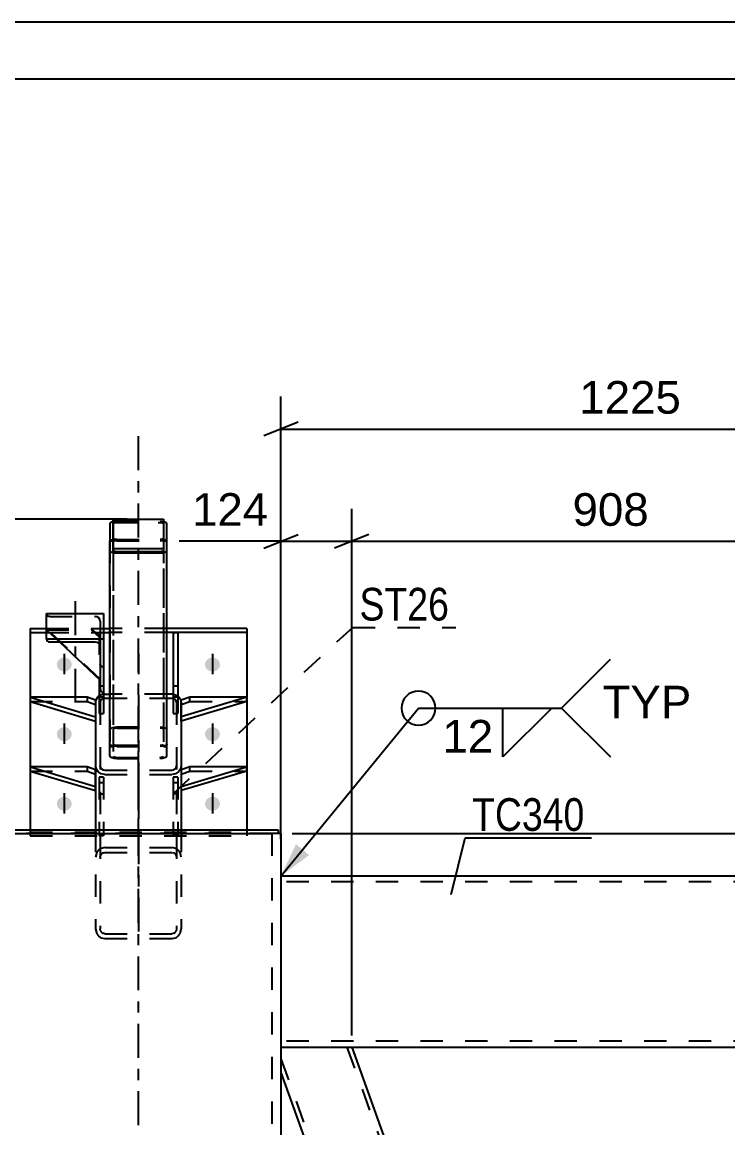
# Model space of a CAD drawing. Header units: millimetres. Extents: x -297 to 544, y -221 to 373.
# Drawn here: x -183 to -121.1, y 275.7 to 372.8 of the extents above; entities that cross this region are included whole.
import ezdxf

# ---------------------------------------------------------------- set-up
doc = ezdxf.new("R2010")
doc.units = ezdxf.units.MM
doc.linetypes.add('DXK_LINE_DOT2', pattern=[3.9198, 1.9599, -1.9599])
doc.linetypes.add('DXK_LINE_DOT3', pattern=[5.9187, 2.979, -0.9799, 0.9799, -0.9799])
doc.styles.add('Arial', font='ARIAL.TTF', dxfattribs={"height": 0.2})
doc.styles.add('Arial Narrow', font='ARIALN.TTF', dxfattribs={"height": 0.2})

# ---------------------------------------------------------------- blocks, each defined once
blk = doc.blocks.new('Unknown-284934218-1133')
at = {"color": 5, "linetype": 'Continuous'}
for p, q in [((544.317, 372.77), (-296.683, 372.77)), ((539.317, 367.77), (-291.683, 367.77))]:
    blk.add_line(p, q, dxfattribs=at)
blk = doc.blocks.new('Part-284934218-2011 - 1900')
at = {"color": 2, "linetype": 'Continuous'}
for p, q in [((-169.765, 319.212), (-169.765, 312.099)), ((-169.765, 319.212), (-169.365, 319.212)), ((-169.365, 319.212), (-169.365, 312.099)), ((-169.765, 312.099), (-169.365, 312.099))]:
    blk.add_line(p, q, dxfattribs=at)
at = {"color": 7, "linetype": 'DXK_LINE_DOT2'}
for p, q in [((-169.765, 314.514), (-169.365, 314.514)), ((-169.765, 313.552), (-169.365, 313.552))]:
    blk.add_line(p, q, dxfattribs=at)
blk = doc.blocks.new('Part-284934218-1947 - 1900')
at = {"color": 7, "linetype": 'DXK_LINE_DOT2'}
for p, q in [((-160.268, 282.834), (-160.315, 282.834)), ((-160.315, 282.834), (-154.103, 282.834)), ((-160.315, 282.834), (-160.315, 280.604)), ((-154.528, 282.834), (-131.778, 219.725)), ((-160.315, 281.784), (-134.861, 211.174)), ((-131.598, 220.225), (-131.991, 219.136)), ((-134.861, 211.174), (-134.845, 211.219))]:
    blk.add_line(p, q, dxfattribs=at)
at = {"color": 2, "linetype": 'Continuous'}
for p, q in [((-154.103, 282.834), (-131.565, 220.315)), ((-160.315, 280.604), (-135.073, 210.584)), ((-131.565, 220.315), (-131.991, 219.136)), ((-131.991, 219.136), (-135.073, 210.584))]:
    blk.add_line(p, q, dxfattribs=at)
blk = doc.blocks.new('Bolt-284934218-1987 - 1900')
at = {"linetype": 'Continuous'}
for points in [[(-179.315, 317.004), (-179.18, 316.991), (-179.051, 316.951), (-178.933, 316.887), (-178.832, 316.802), (-178.752, 316.698), (-178.697, 316.582), (-178.669, 316.457), (-178.669, 316.329), (-178.697, 316.204), (-178.752, 316.088), (-178.832, 315.984), (-178.933, 315.899), (-179.051, 315.835), (-179.18, 315.796), (-179.315, 315.782), (-179.45, 315.796), (-179.579, 315.835), (-179.697, 315.899), (-179.798, 315.984), (-179.878, 316.088), (-179.933, 316.204), (-179.961, 316.329), (-179.961, 316.457), (-179.933, 316.582), (-179.878, 316.698), (-179.798, 316.802), (-179.697, 316.887), (-179.579, 316.951), (-179.45, 316.991)], [(-166.315, 317.004), (-166.18, 316.991), (-166.051, 316.951), (-165.933, 316.887), (-165.832, 316.802), (-165.752, 316.698), (-165.697, 316.582), (-165.669, 316.457), (-165.669, 316.329), (-165.697, 316.204), (-165.752, 316.088), (-165.832, 315.984), (-165.933, 315.899), (-166.051, 315.835), (-166.18, 315.796), (-166.315, 315.782), (-166.45, 315.796), (-166.579, 315.835), (-166.697, 315.899), (-166.798, 315.984), (-166.878, 316.088), (-166.933, 316.204), (-166.961, 316.329), (-166.961, 316.457), (-166.933, 316.582), (-166.878, 316.698), (-166.798, 316.802), (-166.697, 316.887), (-166.579, 316.951), (-166.45, 316.991)], [(-179.315, 310.896), (-179.18, 310.883), (-179.051, 310.843), (-178.933, 310.779), (-178.832, 310.694), (-178.752, 310.59), (-178.697, 310.474), (-178.669, 310.349), (-178.669, 310.221), (-178.697, 310.096), (-178.752, 309.98), (-178.832, 309.876), (-178.933, 309.791), (-179.051, 309.727), (-179.18, 309.688), (-179.315, 309.674), (-179.45, 309.688), (-179.579, 309.727), (-179.697, 309.791), (-179.798, 309.876), (-179.878, 309.98), (-179.933, 310.096), (-179.961, 310.221), (-179.961, 310.349), (-179.933, 310.474), (-179.878, 310.59), (-179.798, 310.694), (-179.697, 310.779), (-179.579, 310.843), (-179.45, 310.883)], [(-166.315, 310.896), (-166.18, 310.883), (-166.051, 310.843), (-165.933, 310.779), (-165.832, 310.694), (-165.752, 310.59), (-165.697, 310.474), (-165.669, 310.349), (-165.669, 310.221), (-165.697, 310.096), (-165.752, 309.98), (-165.832, 309.876), (-165.933, 309.791), (-166.051, 309.727), (-166.18, 309.688), (-166.315, 309.674), (-166.45, 309.688), (-166.579, 309.727), (-166.697, 309.791), (-166.798, 309.876), (-166.878, 309.98), (-166.933, 310.096), (-166.961, 310.221), (-166.961, 310.349), (-166.933, 310.474), (-166.878, 310.59), (-166.798, 310.694), (-166.697, 310.779), (-166.579, 310.843), (-166.45, 310.883)], [(-179.315, 304.788), (-179.18, 304.775), (-179.051, 304.735), (-178.933, 304.671), (-178.832, 304.586), (-178.752, 304.482), (-178.697, 304.366), (-178.669, 304.241), (-178.669, 304.113), (-178.697, 303.988), (-178.752, 303.872), (-178.832, 303.768), (-178.933, 303.683), (-179.051, 303.619), (-179.18, 303.58), (-179.315, 303.566), (-179.45, 303.58), (-179.579, 303.619), (-179.697, 303.683), (-179.798, 303.768), (-179.878, 303.872), (-179.933, 303.988), (-179.961, 304.113), (-179.961, 304.241), (-179.933, 304.366), (-179.878, 304.482), (-179.798, 304.586), (-179.697, 304.671), (-179.579, 304.735), (-179.45, 304.775)], [(-166.315, 304.788), (-166.18, 304.775), (-166.051, 304.735), (-165.933, 304.671), (-165.832, 304.586), (-165.752, 304.482), (-165.697, 304.366), (-165.669, 304.241), (-165.669, 304.113), (-165.697, 303.988), (-165.752, 303.872), (-165.832, 303.768), (-165.933, 303.683), (-166.051, 303.619), (-166.18, 303.58), (-166.315, 303.566), (-166.45, 303.58), (-166.579, 303.619), (-166.697, 303.683), (-166.798, 303.768), (-166.878, 303.872), (-166.933, 303.988), (-166.961, 304.113), (-166.961, 304.241), (-166.933, 304.366), (-166.878, 304.482), (-166.798, 304.586), (-166.697, 304.671), (-166.579, 304.735), (-166.45, 304.775)]]:
    blk.add_hatch(color=1, dxfattribs=at).paths.add_polyline_path(points)
at = {"color": 1, "linetype": 'Continuous'}
for p, q in [((-179.315, 317.334), (-179.315, 315.538)), ((-166.315, 317.334), (-166.315, 315.538)), ((-179.315, 311.226), (-179.315, 309.43)), ((-166.315, 311.226), (-166.315, 309.43)), ((-179.315, 305.118), (-179.315, 303.322)), ((-166.315, 305.118), (-166.315, 303.322))]:
    blk.add_line(p, q, dxfattribs=at)
at = {"color": 1, "linetype": 'DXK_LINE_DOT2'}
for p, q in [((-172.815, 317.334), (-172.815, 315.538)), ((-172.815, 305.118), (-172.815, 303.322))]:
    blk.add_line(p, q, dxfattribs=at)
blk = doc.blocks.new('Part-284934218-1999 - 1900')
at = {"color": 2, "linetype": 'Continuous'}
for p, q in [((-177.315, 313.527), (-182.315, 313.527)), ((-182.315, 313.527), (-176.565, 311.817)), ((-182.315, 313.527), (-182.315, 313.151)), ((-176.565, 313.27), (-177.315, 313.527)), ((-182.315, 313.151), (-176.565, 311.441)), ((-176.565, 313.27), (-176.565, 311.441))]:
    blk.add_line(p, q, dxfattribs=at)
at = {"color": 7, "linetype": 'DXK_LINE_DOT2'}
for p, q in [((-177.315, 313.527), (-177.315, 313.151)), ((-182.315, 313.151), (-177.315, 313.151)), ((-177.315, 313.151), (-176.565, 312.895))]:
    blk.add_line(p, q, dxfattribs=at)
blk = doc.blocks.new('Part-284934218-2000 - 1900')
at = {"color": 2, "linetype": 'Continuous'}
for p, q in [((-177.315, 307.419), (-182.315, 307.419)), ((-182.315, 307.419), (-176.565, 305.709)), ((-182.315, 307.419), (-182.315, 307.043)), ((-182.315, 307.043), (-176.565, 305.333)), ((-176.565, 307.163), (-177.315, 307.419))]:
    blk.add_line(p, q, dxfattribs=at)
at = {"color": 7, "linetype": 'DXK_LINE_DOT2'}
for p, q in [((-182.315, 307.043), (-177.315, 307.043)), ((-177.315, 307.419), (-177.315, 307.043)), ((-177.315, 307.043), (-176.565, 306.787)), ((-176.565, 305.333), (-176.565, 307.163))]:
    blk.add_line(p, q, dxfattribs=at)
blk = doc.blocks.new('Part-284934218-2001 - 1900')
at = {"color": 2, "linetype": 'Continuous'}
for p, q in [((-168.315, 313.527), (-169.065, 313.27)), ((-163.315, 313.527), (-169.065, 311.817)), ((-163.315, 313.527), (-168.315, 313.527)), ((-163.315, 313.151), (-163.315, 313.527)), ((-169.065, 311.441), (-169.065, 313.27)), ((-163.315, 313.151), (-169.065, 311.441))]:
    blk.add_line(p, q, dxfattribs=at)
at = {"color": 7, "linetype": 'DXK_LINE_DOT2'}
for p, q in [((-168.315, 313.151), (-168.315, 313.527)), ((-169.065, 312.895), (-168.315, 313.151)), ((-168.315, 313.151), (-163.315, 313.151))]:
    blk.add_line(p, q, dxfattribs=at)
blk = doc.blocks.new('Part-284934218-2002 - 1900')
at = {"color": 2, "linetype": 'Continuous'}
for p, q in [((-168.315, 307.419), (-169.065, 307.163)), ((-169.065, 305.709), (-163.315, 307.419)), ((-163.315, 307.043), (-169.065, 305.333)), ((-163.315, 307.419), (-168.315, 307.419)), ((-163.315, 307.043), (-163.315, 307.419))]:
    blk.add_line(p, q, dxfattribs=at)
at = {"color": 7, "linetype": 'DXK_LINE_DOT2'}
for p, q in [((-169.065, 307.163), (-169.065, 305.333)), ((-169.065, 306.787), (-168.315, 307.043)), ((-168.315, 307.043), (-168.315, 307.419)), ((-168.315, 307.043), (-163.315, 307.043))]:
    blk.add_line(p, q, dxfattribs=at)
blk = doc.blocks.new('Part-284934218-2003 - 1900')
at = {"color": 7, "linetype": 'DXK_LINE_DOT2'}
for p, q in [((-175.865, 306.505), (-176.265, 306.505)), ((-176.265, 306.505), (-176.265, 301.358)), ((-176.265, 306.056), (-175.865, 306.056)), ((-175.865, 306.505), (-175.865, 301.358)), ((-176.265, 305.051), (-175.865, 305.051)), ((-175.865, 301.358), (-176.265, 301.358))]:
    blk.add_line(p, q, dxfattribs=at)
blk = doc.blocks.new('Part-284934218-2004 - 1900')
at = {"color": 7, "linetype": 'DXK_LINE_DOT2'}
for p, q in [((-169.365, 306.505), (-169.765, 306.505)), ((-169.765, 306.505), (-169.765, 301.358)), ((-169.765, 306.056), (-169.365, 306.056)), ((-169.365, 306.505), (-169.365, 301.358)), ((-169.365, 305.051), (-169.765, 305.051)), ((-169.365, 301.358), (-169.765, 301.358))]:
    blk.add_line(p, q, dxfattribs=at)
blk = doc.blocks.new('Part-284934218-2009 - 1900')
at = {"color": 7, "linetype": 'DXK_LINE_DOT3'}
blk.add_line((-172.815, 62.9), (-172.815, 311.583), dxfattribs=at)
at = {"color": 2, "linetype": 'Continuous'}
for p, q in [((-183.715, 301.583), (-161.111, 301.583)), ((-160.315, 301.583), (-160.565, 301.583)), ((-160.315, 301.583), (-160.315, 62.9))]:
    blk.add_line(p, q, dxfattribs=at)
at = {"color": 7, "linetype": 'DXK_LINE_DOT2'}
for p, q in [((-160.565, 301.583), (-161.915, 301.583)), ((-161.115, 301.583), (-161.115, 62.9))]:
    blk.add_line(p, q, dxfattribs=at)
blk = doc.blocks.new('Part-284934218-2010 - 1900')
at = {"color": 7, "linetype": 'DXK_LINE_DOT2'}
for p, q in [((-176.171, 315.124), (-180.871, 319.541)), ((-180.871, 319.541), (-176.921, 319.541)), ((-180.871, 319.541), (-180.871, 319.438)), ((-180.871, 319.438), (-179.742, 318.377)), ((-180.871, 319.438), (-176.921, 319.438)), ((-176.921, 319.541), (-176.171, 318.836)), ((-176.921, 319.541), (-176.921, 319.438)), ((-176.921, 319.438), (-176.171, 318.733)), ((-176.171, 318.836), (-176.171, 315.022))]:
    blk.add_line(p, q, dxfattribs=at)
at = {"color": 2, "linetype": 'Continuous'}
blk.add_line((-179.742, 318.377), (-176.171, 315.022), dxfattribs=at)
blk = doc.blocks.new('Part-284934218-2026 - 1900')
at = {"color": 2, "linetype": 'Continuous'}
for p, q in [((-99.066, 297.834), (-160.315, 297.834)), ((-99.066, 297.834), (-99.066, 296.834)), ((-99.066, 296.834), (-99.066, 282.834)), ((-160.315, 282.834), (-99.066, 282.834))]:
    blk.add_line(p, q, dxfattribs=at)
at = {"color": 7, "linetype": 'DXK_LINE_DOT2'}
for p, q in [((-160.315, 297.834), (-160.315, 282.834)), ((-99.066, 297.334), (-160.315, 297.334)), ((-99.066, 297.758), (-99.066, 296.834)), ((-99.066, 283.334), (-160.315, 283.334)), ((-99.066, 283.334), (-99.066, 283.372))]:
    blk.add_line(p, q, dxfattribs=at)
blk = doc.blocks.new('Part-284934218-2027 - 1900')
at = {"color": 7, "linetype": 'DXK_LINE_DOT2'}
for p, q in [((-176.265, 319.212), (-176.265, 315.109)), ((-176.265, 319.212), (-175.871, 319.212)), ((-176.265, 314.514), (-175.865, 314.514)), ((-176.265, 313.552), (-175.865, 313.552))]:
    blk.add_line(p, q, dxfattribs=at)
at = {"color": 2, "linetype": 'Continuous'}
for p, q in [((-175.871, 319.212), (-175.865, 319.212)), ((-175.865, 319.212), (-175.865, 312.099)), ((-176.265, 315.109), (-176.265, 312.099)), ((-176.265, 312.099), (-175.865, 312.099))]:
    blk.add_line(p, q, dxfattribs=at)
blk = doc.blocks.new('Part-284934218-2054 - 1900')
at = {"color": 7, "linetype": 'DXK_LINE_DOT3'}
blk.add_line((-172.822, 336.443), (-172.822, 299.604), dxfattribs=at)
at = {"color": 2, "linetype": 'Continuous'}
for p, q in [((-175.322, 327.253), (-175.022, 327.253)), ((-175.322, 308.355), (-175.322, 327.253)), ((-175.022, 327.253), (-175.022, 326.396)), ((-170.615, 327.253), (-170.322, 327.253)), ((-170.322, 308.355), (-170.322, 327.253)), ((-175.322, 326.396), (-175.276, 326.318)), ((-175.276, 326.318), (-175.146, 326.251)), ((-175.146, 326.251), (-174.951, 326.207)), ((-175.015, 326.385), (-175.022, 326.396)), ((-174.951, 326.207), (-174.722, 326.191)), ((-174.722, 326.294), (-170.922, 326.294)), ((-174.722, 326.191), (-170.922, 326.191)), ((-170.922, 326.191), (-170.692, 326.207)), ((-170.692, 326.207), (-170.498, 326.251)), ((-170.498, 326.251), (-170.367, 326.318)), ((-170.367, 326.318), (-170.322, 326.396))]:
    blk.add_line(p, q, dxfattribs=at)
at = {"color": 7, "linetype": 'DXK_LINE_DOT2'}
for p, q in [((-170.622, 327.253), (-170.622, 308.35)), ((-170.622, 327.253), (-170.615, 327.253)), ((-175.022, 326.396), (-175.022, 308.35)), ((-174.999, 326.357), (-175.015, 326.385)), ((-174.934, 326.324), (-174.999, 326.357)), ((-174.837, 326.302), (-174.934, 326.324)), ((-174.722, 326.294), (-174.837, 326.302)), ((-170.807, 326.302), (-170.922, 326.294)), ((-170.71, 326.324), (-170.807, 326.302)), ((-170.645, 326.357), (-170.71, 326.324)), ((-170.622, 326.396), (-170.645, 326.357)), ((-175.322, 309.206), (-175.022, 309.206)), ((-170.622, 309.206), (-170.322, 309.206)), ((-175.322, 308.35), (-175.322, 308.355)), ((-175.276, 308.272), (-175.322, 308.35)), ((-175.146, 308.205), (-175.276, 308.272)), ((-174.951, 308.161), (-175.146, 308.205)), ((-175.022, 308.35), (-174.999, 308.311)), ((-174.999, 308.311), (-174.934, 308.278)), ((-174.722, 308.145), (-174.951, 308.161)), ((-174.934, 308.278), (-174.837, 308.255)), ((-174.837, 308.255), (-174.722, 308.248)), ((-174.722, 308.248), (-170.922, 308.248)), ((-174.722, 308.145), (-170.922, 308.145)), ((-170.922, 308.248), (-170.807, 308.255)), ((-170.692, 308.161), (-170.922, 308.145)), ((-170.807, 308.255), (-170.71, 308.278)), ((-170.71, 308.278), (-170.645, 308.311)), ((-170.498, 308.205), (-170.692, 308.161)), ((-170.645, 308.311), (-170.622, 308.35)), ((-170.367, 308.272), (-170.498, 308.205)), ((-170.322, 308.35), (-170.367, 308.272)), ((-170.322, 308.355), (-170.322, 308.35)), ((-170.322, 308.35), (-170.322, 308.355))]:
    blk.add_line(p, q, dxfattribs=at)
blk = doc.blocks.new('Part-284934218-2055 - 1900')
at = {"color": 7, "linetype": 'DXK_LINE_DOT2'}
for p, q in [((-174.945, 328.948), (-175.015, 328.932)), ((-174.715, 328.963), (-174.945, 328.948)), ((-174.715, 328.963), (-170.915, 328.963)), ((-170.915, 328.963), (-170.685, 328.948)), ((-170.685, 328.948), (-170.615, 328.932)), ((-175.015, 328.758), (-174.992, 328.797)), ((-175.015, 328.758), (-175.015, 309.412)), ((-174.992, 328.797), (-174.927, 328.831)), ((-174.927, 328.831), (-174.83, 328.853)), ((-174.83, 328.853), (-174.715, 328.861)), ((-174.715, 328.861), (-170.915, 328.861)), ((-170.915, 328.861), (-170.8, 328.853)), ((-170.8, 328.853), (-170.703, 328.831)), ((-170.703, 328.831), (-170.638, 328.797)), ((-170.638, 328.797), (-170.615, 328.758)), ((-170.615, 328.758), (-170.615, 309.412)), ((-175.315, 327.253), (-175.315, 309.412)), ((-174.992, 327.419), (-175.015, 327.458)), ((-175.015, 327.285), (-174.945, 327.269)), ((-174.927, 327.386), (-174.992, 327.419)), ((-174.945, 327.269), (-174.715, 327.253)), ((-174.83, 327.364), (-174.927, 327.386)), ((-174.715, 327.356), (-174.83, 327.364)), ((-174.715, 327.356), (-170.915, 327.356)), ((-174.715, 327.253), (-170.915, 327.253)), ((-170.8, 327.364), (-170.915, 327.356)), ((-170.915, 327.253), (-170.685, 327.269)), ((-170.703, 327.386), (-170.8, 327.364)), ((-170.638, 327.419), (-170.703, 327.386)), ((-170.615, 327.285), (-170.685, 327.269)), ((-170.615, 327.458), (-170.638, 327.419)), ((-175.315, 310.712), (-175.269, 310.79)), ((-175.269, 310.79), (-175.139, 310.857)), ((-175.139, 310.857), (-174.945, 310.901)), ((-174.992, 310.751), (-175.015, 310.712)), ((-174.927, 310.784), (-174.992, 310.751)), ((-174.945, 310.901), (-174.715, 310.917)), ((-174.83, 310.807), (-174.927, 310.784)), ((-174.715, 310.814), (-174.83, 310.807)), ((-174.715, 310.917), (-170.915, 310.917)), ((-174.715, 310.814), (-170.915, 310.814)), ((-170.915, 310.917), (-170.685, 310.901)), ((-170.8, 310.807), (-170.915, 310.814)), ((-170.703, 310.784), (-170.8, 310.807)), ((-170.638, 310.751), (-170.703, 310.784)), ((-170.685, 310.901), (-170.491, 310.857)), ((-170.615, 310.712), (-170.638, 310.751)), ((-170.491, 310.857), (-170.361, 310.79)), ((-170.361, 310.79), (-170.315, 310.712)), ((-175.269, 309.334), (-175.315, 309.412)), ((-175.139, 309.267), (-175.269, 309.334)), ((-174.945, 309.222), (-175.139, 309.267)), ((-175.015, 309.412), (-174.992, 309.373)), ((-174.992, 309.373), (-174.927, 309.34)), ((-174.715, 309.207), (-174.945, 309.222)), ((-174.927, 309.34), (-174.83, 309.317)), ((-174.83, 309.317), (-174.715, 309.309)), ((-174.715, 309.309), (-170.915, 309.309)), ((-174.715, 309.207), (-170.915, 309.207)), ((-170.915, 309.309), (-170.8, 309.317)), ((-170.685, 309.222), (-170.915, 309.207)), ((-170.8, 309.317), (-170.703, 309.34)), ((-170.703, 309.34), (-170.638, 309.373)), ((-170.491, 309.267), (-170.685, 309.222)), ((-170.638, 309.373), (-170.615, 309.412)), ((-170.361, 309.334), (-170.491, 309.267)), ((-170.315, 309.412), (-170.361, 309.334)), ((-170.315, 309.412), (-170.315, 309.416)), ((-170.315, 309.416), (-170.315, 309.412))]:
    blk.add_line(p, q, dxfattribs=at)
at = {"color": 2, "linetype": 'Continuous'}
for p, q in [((-175.269, 328.837), (-175.315, 328.758)), ((-175.315, 328.758), (-175.315, 327.253)), ((-175.139, 328.903), (-175.269, 328.837)), ((-175.015, 328.932), (-175.139, 328.903)), ((-170.615, 328.932), (-170.491, 328.903)), ((-170.361, 328.837), (-170.491, 328.903)), ((-170.315, 328.758), (-170.361, 328.837)), ((-170.315, 309.416), (-170.315, 328.758)), ((-175.315, 327.458), (-175.269, 327.38)), ((-175.269, 327.38), (-175.139, 327.313)), ((-175.139, 327.313), (-175.015, 327.285)), ((-170.491, 327.313), (-170.615, 327.285)), ((-170.491, 327.313), (-170.361, 327.38)), ((-170.361, 327.38), (-170.315, 327.458))]:
    blk.add_line(p, q, dxfattribs=at)
blk = doc.blocks.new('Part-284934218-2056 - 1900')
at = {"color": 2, "linetype": 'Continuous'}
for p, q in [((-175.015, 326.294), (-175.015, 329.143)), ((-175.015, 329.143), (-170.615, 329.143)), ((-170.615, 329.143), (-170.615, 326.294)), ((-175.015, 326.576), (-170.615, 326.576)), ((-170.615, 326.294), (-175.015, 326.294))]:
    blk.add_line(p, q, dxfattribs=at)
at = {"color": 7, "linetype": 'DXK_LINE_DOT2'}
blk.add_line((-175.015, 328.861), (-170.615, 328.861), dxfattribs=at)
blk = doc.blocks.new('Part-284934218-2058 - 1900')
at = {"color": 7, "linetype": 'DXK_LINE_DOT3'}
blk.add_line((-178.371, 321.953), (-178.371, 312.89), dxfattribs=at)
at = {"color": 2, "linetype": 'Continuous'}
for p, q in [((-180.871, 320.882), (-175.871, 320.882)), ((-180.871, 318.636), (-180.871, 320.882)), ((-175.871, 320.882), (-175.871, 313.961)), ((-180.871, 318.659), (-175.871, 318.659)), ((-180.871, 318.636), (-180.85, 318.537)), ((-180.85, 318.537), (-180.791, 318.453)), ((-180.791, 318.453), (-180.702, 318.397)), ((-180.702, 318.397), (-180.596, 318.377)), ((-180.596, 318.377), (-176.596, 318.377)), ((-176.596, 318.377), (-176.434, 318.347)), ((-176.434, 318.347), (-176.296, 318.26)), ((-176.296, 318.26), (-176.204, 318.131)), ((-176.204, 318.131), (-176.171, 317.978)), ((-176.171, 317.978), (-176.171, 314.219)), ((-176.171, 314.219), (-176.15, 314.12)), ((-176.15, 314.12), (-176.091, 314.036)), ((-176.091, 314.036), (-176.002, 313.98)), ((-176.002, 313.98), (-175.896, 313.961)), ((-175.896, 313.961), (-175.871, 313.961))]:
    blk.add_line(p, q, dxfattribs=at)
at = {"color": 7, "linetype": 'DXK_LINE_DOT2'}
for p, q in [((-180.871, 320.859), (-180.871, 320.882)), ((-180.85, 320.76), (-180.871, 320.859)), ((-180.791, 320.676), (-180.85, 320.76)), ((-180.702, 320.62), (-180.791, 320.676)), ((-180.596, 320.6), (-180.702, 320.62)), ((-180.596, 320.6), (-176.596, 320.6)), ((-176.434, 320.57), (-176.596, 320.6)), ((-176.296, 320.483), (-176.434, 320.57)), ((-176.204, 320.354), (-176.296, 320.483)), ((-176.171, 320.201), (-176.204, 320.354)), ((-176.171, 320.201), (-176.171, 317.978)), ((-180.871, 318.659), (-180.871, 318.636)), ((-176.15, 316.343), (-176.171, 316.442)), ((-176.091, 316.259), (-176.15, 316.343)), ((-176.002, 316.203), (-176.091, 316.259)), ((-175.896, 316.184), (-176.002, 316.203)), ((-175.896, 316.184), (-175.871, 316.184))]:
    blk.add_line(p, q, dxfattribs=at)
blk = doc.blocks.new('Part-284934218-2060 - 1900')
at = {"color": 2, "linetype": 'Continuous'}
for p, q in [((-185.065, 301.883), (-160.565, 301.883)), ((-185.065, 301.883), (-185.065, 301.583)), ((-160.565, 301.883), (-160.565, 301.583)), ((-185.065, 301.583), (-184.519, 301.583)), ((-160.565, 301.583), (-161.111, 301.583))]:
    blk.add_line(p, q, dxfattribs=at)
at = {"color": 7, "linetype": 'DXK_LINE_DOT2'}
blk.add_line((-161.111, 301.583), (-184.519, 301.583), dxfattribs=at)
blk = doc.blocks.new('Part-284934218-2130 - 1900')
at = {"color": 2, "linetype": 'Continuous'}
for p, q in [((-176.504, 313.345), (-176.331, 313.589)), ((-176.265, 313.63), (-176.331, 313.589)), ((-175.765, 313.809), (-175.865, 313.79)), ((-175.765, 313.809), (-175.322, 313.809)), ((-169.865, 313.809), (-170.315, 313.809)), ((-169.865, 313.809), (-169.765, 313.79)), ((-169.365, 313.63), (-169.299, 313.589)), ((-169.299, 313.589), (-169.126, 313.345)), ((-176.565, 313.057), (-176.504, 313.345)), ((-169.126, 313.345), (-169.065, 313.057)), ((-176.565, 311.441), (-176.565, 301.883)), ((-169.065, 311.441), (-169.065, 301.883))]:
    blk.add_line(p, q, dxfattribs=at)
at = {"color": 7, "linetype": 'DXK_LINE_DOT2'}
for p, q in [((-176.071, 313.752), (-176.265, 313.63)), ((-175.865, 313.79), (-176.071, 313.752)), ((-175.765, 313.433), (-175.918, 313.404)), ((-175.765, 313.433), (-169.865, 313.433)), ((-170.315, 313.809), (-175.322, 313.809)), ((-169.712, 313.404), (-169.865, 313.433)), ((-169.765, 313.79), (-169.559, 313.752)), ((-169.559, 313.752), (-169.365, 313.63)), ((-176.565, 313.057), (-176.565, 311.441)), ((-176.134, 313.201), (-176.165, 313.057)), ((-176.165, 313.057), (-176.165, 293.203)), ((-176.048, 313.323), (-176.134, 313.201)), ((-175.918, 313.404), (-176.048, 313.323)), ((-169.582, 313.323), (-169.712, 313.404)), ((-169.495, 313.201), (-169.582, 313.323)), ((-169.465, 313.057), (-169.495, 313.201)), ((-169.465, 313.057), (-169.465, 293.203)), ((-169.065, 313.057), (-169.065, 311.441)), ((-176.504, 307.225), (-176.565, 307.513)), ((-176.331, 306.981), (-176.504, 307.225)), ((-176.071, 306.818), (-176.331, 306.981)), ((-176.134, 307.369), (-176.165, 307.513)), ((-176.071, 307.28), (-176.134, 307.369)), ((-176.048, 307.247), (-176.071, 307.28)), ((-175.765, 306.761), (-176.071, 306.818)), ((-176.048, 307.247), (-175.918, 307.166)), ((-175.918, 307.166), (-175.765, 307.137)), ((-175.765, 307.137), (-169.865, 307.137)), ((-175.765, 306.761), (-169.865, 306.761)), ((-169.865, 307.137), (-169.712, 307.166)), ((-169.559, 306.818), (-169.865, 306.761)), ((-169.712, 307.166), (-169.582, 307.247)), ((-169.582, 307.247), (-169.559, 307.28)), ((-169.559, 307.28), (-169.495, 307.369)), ((-169.299, 306.981), (-169.559, 306.818)), ((-169.495, 307.369), (-169.465, 307.513)), ((-169.126, 307.225), (-169.299, 306.981)), ((-169.065, 307.513), (-169.126, 307.225)), ((-176.565, 301.883), (-176.565, 293.203)), ((-169.065, 301.883), (-169.065, 293.203)), ((-175.765, 300.333), (-176.071, 300.268)), ((-175.918, 299.875), (-175.765, 299.907)), ((-175.765, 300.333), (-169.865, 300.333)), ((-175.765, 299.907), (-169.865, 299.907)), ((-169.559, 300.268), (-169.865, 300.333)), ((-169.865, 299.907), (-169.712, 299.875)), ((-176.504, 299.808), (-176.565, 299.482)), ((-176.165, 299.482), (-176.134, 299.645)), ((-169.495, 299.645), (-169.465, 299.482)), ((-169.065, 299.482), (-169.126, 299.808)), ((-176.565, 293.203), (-176.504, 292.877)), ((-176.134, 293.04), (-176.165, 293.203)), ((-169.465, 293.203), (-169.495, 293.04)), ((-169.126, 292.877), (-169.065, 293.203)), ((-176.071, 292.417), (-175.765, 292.352)), ((-175.765, 292.777), (-175.918, 292.81)), ((-175.765, 292.777), (-169.865, 292.777)), ((-175.765, 292.352), (-169.865, 292.352)), ((-169.712, 292.81), (-169.865, 292.777)), ((-169.865, 292.352), (-169.559, 292.417))]:
    blk.add_line(p, q, dxfattribs=at)
at = {"color": 7, "linetype": 'DXK_LINE_DOT3'}
blk.add_line((-172.815, 313.705), (-172.815, 292.922), dxfattribs=at)
at = {"color": 7, "linetype": 'DXK_LINE_DOT2'}
for centre, radius, start, end in [((-175.73, 299.514), 0.827, 114.32008, 159.24179), ((-175.748, 299.498), 0.414, 114.32008, 159.24179), ((-169.882, 299.498), 0.414, 20.75821, 65.67992), ((-169.9, 299.514), 0.827, 20.75821, 65.67992), ((-175.748, 293.187), 0.414, 200.75821, 245.67992), ((-169.882, 293.187), 0.414, 294.32008, 339.24179), ((-175.73, 293.171), 0.827, 200.75821, 245.67992), ((-169.9, 293.171), 0.827, 294.32008, 339.24179)]:
    blk.add_arc(centre, radius, start, end, dxfattribs=at)
blk = doc.blocks.new('Part-284934218-2132 - 1900')
at = {"color": 2, "linetype": 'Continuous'}
for p, q in [((-182.315, 319.554), (-180.871, 319.554)), ((-182.315, 319.554), (-182.315, 301.883)), ((-175.871, 319.554), (-175.322, 319.554)), ((-163.315, 319.554), (-170.315, 319.554)), ((-163.315, 319.554), (-163.315, 301.883)), ((-182.315, 319.212), (-180.871, 319.212)), ((-175.871, 319.212), (-175.322, 319.212)), ((-163.315, 319.212), (-170.315, 319.212))]:
    blk.add_line(p, q, dxfattribs=at)
at = {"color": 7, "linetype": 'DXK_LINE_DOT2'}
for p, q in [((-180.871, 319.554), (-175.871, 319.554)), ((-170.315, 319.554), (-175.322, 319.554)), ((-180.871, 319.212), (-175.871, 319.212)), ((-170.315, 319.212), (-175.322, 319.212)), ((-182.315, 301.883), (-182.315, 301.358)), ((-163.315, 301.883), (-163.315, 301.358)), ((-182.315, 301.7), (-163.315, 301.7)), ((-182.315, 301.358), (-163.315, 301.358))]:
    blk.add_line(p, q, dxfattribs=at)
blk = doc.blocks.new('StraightDimension-284934218-2135 - 1900')
at = {"color": 7, "linetype": 'Continuous'}
blk.add_line((-173.815, 329.143), (-270.698, 329.143), dxfattribs=at)
blk = doc.blocks.new('StraightDimension-284934218-2183 - 1900')
at = {"color": 7, "linetype": 'Continuous'}
for p, q in [((-160.315, 302.583), (-160.315, 339.91)), ((-99.066, 298.834), (-99.066, 339.91)), ((-158.815, 337.66), (-161.815, 336.46)), ((-160.315, 337.06), (-99.066, 337.06)), ((-100.566, 336.46), (-97.566, 337.66))]:
    blk.add_line(p, q, dxfattribs=at)
at = {"color": 0}
blk.add_wipeout([(-124.643, 337.81), (-124.643, 342.01), (-134.738, 342.01), (-134.738, 337.81)], dxfattribs=at)
at = {"color": 3, "style": 'Arial'}
blk.add_text('1225', height=2.8652, dxfattribs=at).set_placement((-134.138, 338.41))
blk = doc.blocks.new('StraightDimension-284934218-7797 - 1900')
at = {"color": 7, "linetype": 'Continuous'}
for p, q in [((-113.865, 283.184), (-113.845, 286.415)), ((-109.954, 283.211), (-116.495, 285.874)), ((-138.891, 223.297), (-113.855, 284.799)), ((-132.492, 220.692), (-141.53, 224.371)), ((-138.881, 224.912), (-138.9, 221.681))]:
    blk.add_line(p, q, dxfattribs=at)
at = {"color": 0}
blk.add_wipeout([(-125.165, 259.006), (-129.055, 260.589), (-132.861, 251.24), (-128.971, 249.656)], dxfattribs=at)
at = {"color": 3, "style": 'Arial'}
blk.add_text('1328', height=2.8652, rotation=67.84966, dxfattribs=at).set_placement((-129.3, 250.438))
blk = doc.blocks.new('StraightDimension-284934218-7974 - 1900')
at = {"color": 7, "linetype": 'Continuous'}
for p, q in [((-154.103, 283.834), (-154.103, 330.069)), ((-108.693, 284.763), (-108.693, 330.069)), ((-152.603, 327.819), (-155.603, 326.619)), ((-154.103, 327.219), (-108.693, 327.219)), ((-110.193, 326.619), (-107.193, 327.819))]:
    blk.add_line(p, q, dxfattribs=at)
at = {"color": 0}
blk.add_wipeout([(-127.463, 327.969), (-127.463, 332.169), (-135.333, 332.169), (-135.333, 327.969)], dxfattribs=at)
at = {"color": 3, "style": 'Arial'}
blk.add_text('908', height=2.8652, dxfattribs=at).set_placement((-134.733, 328.569))
blk = doc.blocks.new('StraightDimension-284934218-7975 - 1900')
at = {"color": 7, "linetype": 'Continuous'}
for p, q in [((-160.315, 301.066), (-160.315, 330.069)), ((-154.103, 283.834), (-154.103, 330.069)), ((-160.315, 327.219), (-169.236, 327.219)), ((-160.315, 327.219), (-169.236, 327.219)), ((-161.815, 326.619), (-158.815, 327.819)), ((-160.315, 327.219), (-154.103, 327.219)), ((-152.603, 327.819), (-155.603, 326.619))]:
    blk.add_line(p, q, dxfattribs=at)
at = {"color": 0}
blk.add_wipeout([(-160.84, 327.969), (-160.84, 332.169), (-168.711, 332.169), (-168.711, 327.969)], dxfattribs=at)
at = {"color": 3, "style": 'Arial'}
blk.add_text('124', height=2.8652, dxfattribs=at).set_placement((-168.111, 328.569))
blk = doc.blocks.new('StraightDimension-284934218-21287 - 1900')
at = {"color": 7, "linetype": 'Continuous'}
for p, q in [((-73.292, 300.083), (-74.492, 303.083)), ((-159.315, 301.583), (-63.697, 301.583)), ((-73.892, 282.85), (-73.892, 301.583)), ((-74.492, 284.35), (-73.292, 281.35)), ((-98.134, 282.85), (-63.697, 282.85))]:
    blk.add_line(p, q, dxfattribs=at)
at = {"color": 0}
blk.add_wipeout([(-74.642, 296.152), (-78.842, 296.152), (-78.842, 288.281), (-74.642, 288.281)], dxfattribs=at)
at = {"color": 3, "style": 'Arial'}
blk.add_text('375', height=2.8652, rotation=90.00021, dxfattribs=at).set_placement((-75.242, 288.881))
at = {"color": 0, "linetype": 'Continuous'}
blk.add_wipeout([(-63.097, 302.183), (-63.097, 306.383), (-73.192, 306.383), (-73.192, 302.183)], dxfattribs=at)
at = {"color": 3, "linetype": 'Continuous', "style": 'Arial'}
blk.add_text('8109', height=2.8652, dxfattribs=at).set_placement((-72.592, 302.783))
blk = doc.blocks.new('Mark-284934218-2022 - 1900')
at = {"color": 30, "linetype": 'Continuous'}
for p, q in [((-145.394, 296.207), (-144.145, 301.204)), ((-144.145, 301.204), (-133.08, 301.204))]:
    blk.add_line(p, q, dxfattribs=at)
at = {"color": 0}
blk.add_wipeout([(-133.68, 301.804), (-133.68, 304.804), (-143.545, 304.804), (-143.545, 301.804)], dxfattribs=at)
blk.add_wipeout([(-133.68, 301.804), (-133.68, 304.804), (-143.545, 304.804), (-143.545, 301.804)], dxfattribs=at)
at = {"color": 3, "style": 'Arial Narrow'}
blk.add_text('TC340', height=2.8633, dxfattribs=at).set_placement((-143.545, 301.804))
blk = doc.blocks.new('Mark-284934218-7513 - 1900')
at = {"color": 30, "linetype": 'DXK_LINE_DOT2'}
for p, q in [((-169.765, 305.053), (-154.02, 319.66)), ((-154.02, 319.66), (-144.966, 319.66))]:
    blk.add_line(p, q, dxfattribs=at)
at = {"color": 0}
blk.add_wipeout([(-145.566, 320.26), (-145.566, 323.26), (-153.42, 323.26), (-153.42, 320.26)], dxfattribs=at)
blk.add_wipeout([(-145.566, 320.26), (-145.566, 323.26), (-153.42, 323.26), (-153.42, 320.26)], dxfattribs=at)
at = {"color": 3, "style": 'Arial Narrow'}
blk.add_text('ST26', height=2.8633, dxfattribs=at).set_placement((-153.42, 320.26))
blk = doc.blocks.new('WeldMark-284934218-2524 - 1900')
at = {"linetype": 'Continuous'}
blk.add_hatch(color=30, dxfattribs=at).paths.add_polyline_path([(-157.834, 299.68), (-160.315, 297.834), (-158.995, 300.631)])
at = {"color": 3, "linetype": 'Continuous'}
for p, q in [((-135.703, 312.57), (-131.418, 316.856)), ((-140.846, 312.57), (-136.561, 312.57)), ((-136.561, 312.57), (-140.846, 308.284)), ((-140.846, 308.284), (-140.846, 312.57)), ((-135.703, 312.57), (-131.418, 308.284))]:
    blk.add_line(p, q, dxfattribs=at)
at = {"color": 30, "linetype": 'Continuous'}
for p, q in [((-160.315, 297.834), (-148.251, 312.57)), ((-148.251, 312.57), (-135.703, 312.57))]:
    blk.add_line(p, q, dxfattribs=at)
at = {"color": 3, "linetype": 'Continuous'}
blk.add_arc((-148.251, 312.57), 1.5, 90, 270, dxfattribs=at)
at = {"color": 0}
blk.add_wipeout([(-141.503, 308.47), (-141.503, 311.87), (-146.351, 311.87), (-146.351, 308.47)], dxfattribs=at)
at = {"color": 3, "linetype": 'Continuous'}
blk.add_arc((-148.251, 312.57), 1.5, 270, 90, dxfattribs=at)
at = {"color": 3, "style": 'Arial'}
blk.add_text('12', height=2.8652, dxfattribs=at).set_placement((-146.151, 308.67))
at = {"color": 0, "linetype": 'Continuous'}
blk.add_wipeout([(-124.328, 311.67), (-124.328, 314.67), (-132.103, 314.67), (-132.103, 311.67)], dxfattribs=at)
blk.add_wipeout([(-124.328, 311.67), (-124.328, 314.67), (-132.103, 314.67), (-132.103, 311.67)], dxfattribs=at)
at = {"color": 3, "linetype": 'Continuous', "style": 'Arial'}
blk.add_text('TYP', height=2.8652, dxfattribs=at).set_placement((-132.103, 311.67))

msp = doc.modelspace()

# ---------------------------------------------------------------- block references
for name in ['Unknown-284934218-1133', 'Part-284934218-2054 - 1900', 'Part-284934218-2055 - 1900', 'Part-284934218-2056 - 1900', 'Part-284934218-2058 - 1900', 'Part-284934218-2132 - 1900', 'Part-284934218-2010 - 1900', 'Part-284934218-2027 - 1900', 'Part-284934218-2011 - 1900', 'Bolt-284934218-1987 - 1900', 'Part-284934218-1999 - 1900', 'Part-284934218-2130 - 1900', 'Part-284934218-2001 - 1900', 'Part-284934218-2009 - 1900', 'Part-284934218-2000 - 1900', 'Part-284934218-2002 - 1900', 'Part-284934218-2003 - 1900', 'Part-284934218-2004 - 1900', 'Part-284934218-2060 - 1900', 'Part-284934218-2026 - 1900', 'Part-284934218-1947 - 1900']:
    msp.add_blockref(name, (0, 0))

# ---------------------------------------------------------------- next in the draw order: block references
for name in ['StraightDimension-284934218-2183 - 1900', 'StraightDimension-284934218-2135 - 1900', 'StraightDimension-284934218-7797 - 1900']:
    msp.add_blockref(name, (0, 0))

# ---------------------------------------------------------------- next in the draw order: block references
msp.add_blockref('StraightDimension-284934218-7974 - 1900', (0, 0))

# ---------------------------------------------------------------- next in the draw order: block references
msp.add_blockref('StraightDimension-284934218-7975 - 1900', (0, 0))

# ---------------------------------------------------------------- next in the draw order: block references
msp.add_blockref('StraightDimension-284934218-21287 - 1900', (0, 0))

# ---------------------------------------------------------------- next in the draw order: block references
msp.add_blockref('Mark-284934218-2022 - 1900', (0, 0))

# ---------------------------------------------------------------- next in the draw order: block references
msp.add_blockref('Mark-284934218-7513 - 1900', (0, 0))

# ---------------------------------------------------------------- next in the draw order: block references
msp.add_blockref('WeldMark-284934218-2524 - 1900', (0, 0))

doc.saveas('drawing.dxf')
